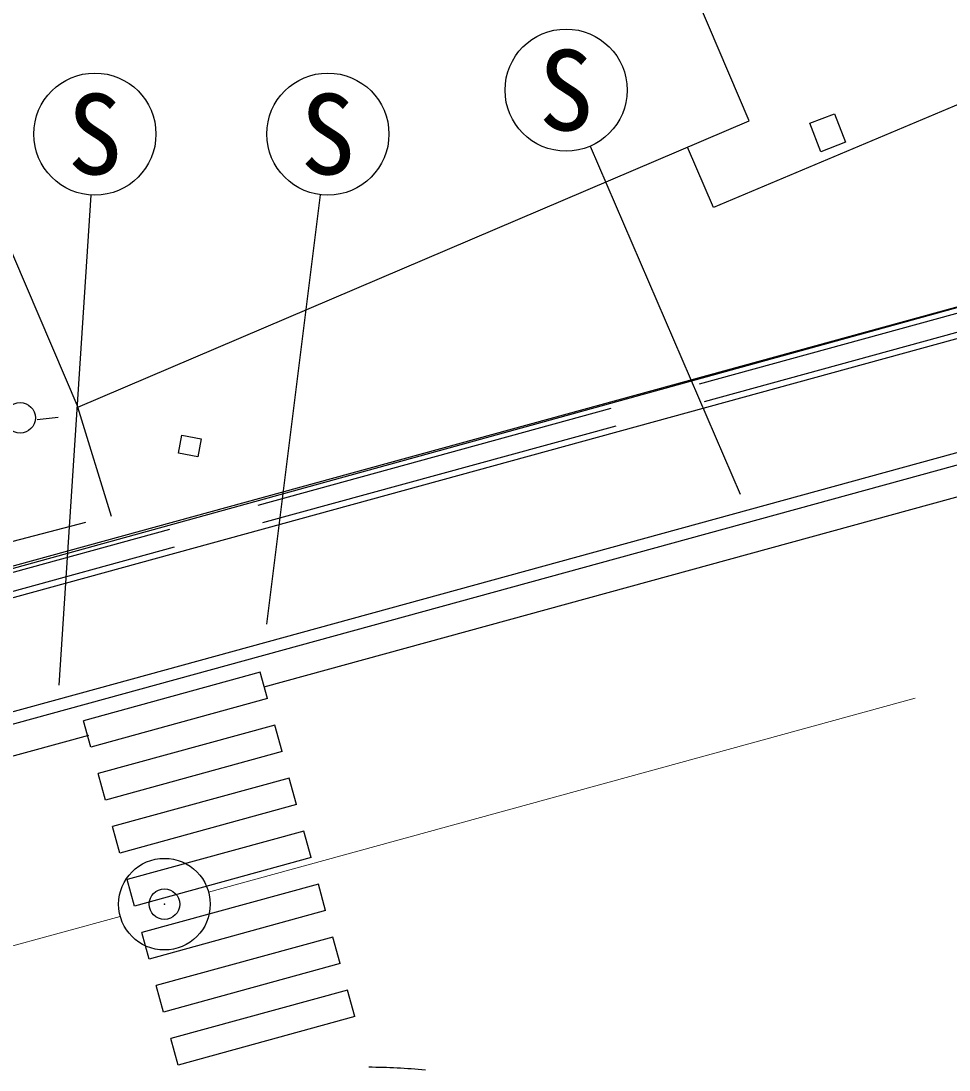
# Model space of a CAD drawing. Units: millimetres, scale not verified. Extents: x -997654 to 1989346, y -2661353 to 380000.
# Drawn here: x 171224 to 186424, y 296177 to 313360 of the extents above; entities that cross this region are included whole.
import ezdxf
from ezdxf.enums import TextEntityAlignment as Align

# ---------------------------------------------------------------- set-up
doc = ezdxf.new("R2010")
doc.units = ezdxf.units.MM
doc.header["$LTSCALE"] = 1000
doc.header["$PDMODE"] = 32
doc.header["$PDSIZE"] = 500
doc.linetypes.add('CHAIN', pattern=[18.5, 12, -1.5, 3.5, -1.5])
doc.linetypes.add('DASHED', pattern=[7.5, 6, -1.5])
for name, color, linetype, lineweight in [('M-BGD', 7, 'Continuous', 25), ('M-BGD-EXST', 7, 'Continuous', 25), ('M-BMK', 2, 'CHAIN', 13), ('M-BMK-ROW', 30, 'Continuous', 25), ('M-BMK-SRVR', 3, 'Continuous', 25), ('M-STR-STRC', 7, 'Continuous', 25)]:
    doc.layers.add(name, color=color, linetype=linetype, lineweight=lineweight)
doc.layers.add('M-OTRS', color=6, linetype='Continuous')
doc.styles.add('ＭＳ ゴシック', font='')
doc.styles.get('ＭＳ ゴシック').set_extended_font_data('MS Gothic')

msp = doc.modelspace()

# ---------------------------------------------------------------- linework, layer by layer
at = {"layer": 'M-BGD'}
for p, q in [((180548, 311309), (183006, 305609)), ((172369, 310509), (171845, 302482)), ((176126, 310514), (175246, 303479)), ((144972, 297176), (190013, 309625)), ((167980, 303061), (190145, 309143)), ((172152, 302339), (190737, 307439)), ((190675, 307214), (133713, 291586)), ((172704, 305244), (172155, 307036)), ((133663, 291779), (172152, 302339))]:
    msp.add_line(p, q, dxfattribs=at)
at = {"layer": 'M-BGD', "linetype": 'DASHED'}
for p, q in [((167874, 303447), (190040, 309528)), ((167954, 303158), (190119, 309239))]:
    msp.add_line(p, q, dxfattribs=at)
for points in [[(203336, 327684), (205438, 323910), (205176, 323764), (208923, 317037), (201528, 312919), (199998, 315667), (199360, 315325), (199725, 314670), (196171, 312693), (194148, 313800), (193524, 314924), (182564, 310303), (182141, 311295)], [(172280, 305143), (170399, 304656), (168106, 311129), (167109, 312049)]]:
    msp.add_lwpolyline(points, dxfattribs=at)
at = {"layer": 'M-BGD'}
for points in [[(183153, 311726), (180329, 318349), (187687, 321487), (186917, 323293)], [(167485, 317961), (172155, 307036), (183153, 311726)]]:
    msp.add_lwpolyline(points, dxfattribs=at)
for points in [[(184324, 311218), (184143, 311685), (184547, 311841), (184728, 311375)], [(173802, 306283), (173858, 306577), (174177, 306516), (174120, 306222)]]:
    msp.add_lwpolyline(points, close=True, dxfattribs=at)
msp.add_arc((495846, -1167853), 1493500, 100.37437, 100.37437, dxfattribs=at)
at = {"layer": 'M-BGD-EXST'}
msp.add_line((171489, 306832), (171831, 306872), dxfattribs=at)
for centre, radius in [((180152, 312227), 1000), ((172434, 311507), 1000), ((176250, 311507), 1000), ((171209, 306859), 250)]:
    msp.add_circle(centre, radius, dxfattribs=at)
at = {"layer": 'M-BMK'}
for p, q in [((174297, 299091), (191601, 303839)), ((121454, 284593), (172850, 298694))]:
    msp.add_line(p, q, dxfattribs=at)
at = {"layer": 'M-BMK-ROW'}
msp.add_line((170319, 304221), (190013, 309625), dxfattribs=at)
at = {"layer": 'M-BMK-SRVR'}
msp.add_circle((173573, 298893), 750, dxfattribs=at)
at = {"layer": 'M-OTRS'}
msp.add_point((173573, 298893), dxfattribs=at)
at = {"layer": 'M-STR-STRC'}
for p, q in [((175208, 302452), (190935, 306767)), ((175141, 302694), (172249, 301899)), ((175261, 302260), (175141, 302694)), ((175261, 302260), (172368, 301465)), ((172368, 301465), (172249, 301899)), ((175380, 301826), (172487, 301031)), ((175499, 301392), (175380, 301826)), ((164649, 299555), (172337, 301664)), ((175499, 301392), (172606, 300598)), ((172606, 300598), (172487, 301031)), ((175618, 300958), (172725, 300164)), ((175737, 300524), (175618, 300958)), ((175737, 300524), (172844, 299730)), ((172844, 299730), (172725, 300164)), ((175856, 300090), (172963, 299296)), ((175975, 299656), (175856, 300090)), ((175975, 299656), (173083, 298862)), ((173083, 298862), (172963, 299296)), ((176095, 299222), (173202, 298428)), ((176214, 298788), (176095, 299222)), ((176214, 298788), (173321, 297994)), ((173321, 297994), (173202, 298428)), ((176333, 298354), (173440, 297560)), ((176452, 297920), (176333, 298354)), ((176452, 297920), (173559, 297126)), ((173559, 297126), (173440, 297560)), ((176571, 297486), (173678, 296692)), ((176690, 297052), (176571, 297486)), ((176690, 297052), (173797, 296258)), ((173797, 296258), (173678, 296692))]:
    msp.add_line(p, q, dxfattribs=at)
msp.add_arc((176797, 284223), 12000, 84.9782, 89.4204, dxfattribs=at)

# ---------------------------------------------------------------- texts
at = {"layer": 'M-BGD-EXST', "style": 'ＭＳ ゴシック'}
for p in [(180152, 312227), (172434, 311507), (176250, 311507)]:
    msp.add_text('S', height=1320, dxfattribs=at).set_placement(p, align=Align.MIDDLE_CENTER)

doc.saveas('drawing.dxf')
